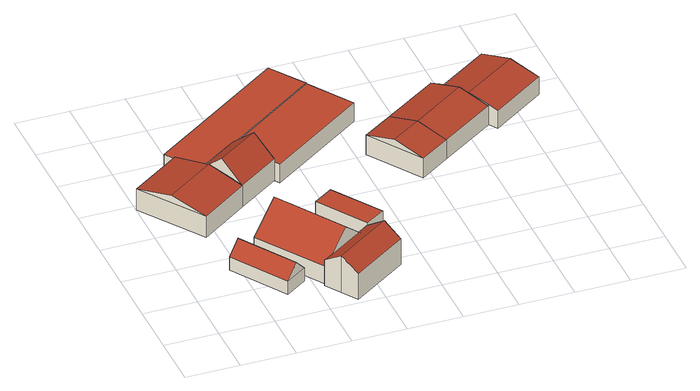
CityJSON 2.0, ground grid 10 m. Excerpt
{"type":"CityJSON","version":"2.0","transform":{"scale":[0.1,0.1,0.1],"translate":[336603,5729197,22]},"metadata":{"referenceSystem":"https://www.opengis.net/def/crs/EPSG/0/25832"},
"CityObjects":{
"building1":{"type":"Building","attributes":{"Geometrietyp2DReferenz":"3000","Gemeindeschluessel":"05170048","function":"31001_2720","roofType":"3100","measuredHeight":5.2},"address":[{"country":"Germany","locality":"Wesel","thoroughfareNumber":"10","thoroughfareName":"Zu den vier Winden"}],"geometry":[{"type":"Solid","lod":"2","boundaries":[[[[0,1,2,3]],[[4,5,1,0]],[[6,7,5,4]],[[3,2,7,6]],[[0,8,4]],[[6,9,3]],[[3,9,8,0]],[[4,8,9,6]],[[1,5,7,2]]]],"semantics":{"surfaces":[{"type":"WallSurface"},{"type":"RoofSurface"},{"type":"GroundSurface"}],"values":[[0,0,0,0,0,0,1,1,2]]}}]},
"building2":{"type":"Building","attributes":{"Geometrietyp2DReferenz":"3000","Gemeindeschluessel":"05170048","function":"31001_2720","roofType":"3100","measuredHeight":8.42},"address":[{"country":"Germany","locality":"Wesel","thoroughfareNumber":"10","thoroughfareName":"Zu den vier Winden"}],"geometry":[{"type":"Solid","lod":"2","boundaries":[[[[10,11,12,13]],[[14,15,11,10]],[[16,17,15,14]],[[13,12,17,16]],[[10,18,14]],[[16,19,13]],[[13,19,18,10]],[[14,18,19,16]],[[11,15,17,12]]]],"semantics":{"surfaces":[{"type":"WallSurface"},{"type":"RoofSurface"},{"type":"GroundSurface"}],"values":[[0,0,0,0,0,0,1,1,2]]}}]},
"building3":{"type":"Building","attributes":{"Geometrietyp2DReferenz":"3000","Gemeindeschluessel":"05170048","function":"31001_1210","roofType":"3100","measuredHeight":7.42},"address":[{"country":"Germany","locality":"Wesel","thoroughfareNumber":"10","thoroughfareName":"Zu den vier Winden"}],"geometry":[{"type":"Solid","lod":"2","boundaries":[[[[20,21,22,23]],[[24,25,21,20]],[[26,15,25,24]],[[27,11,15,26]],[[28,29,11,27]],[[30,31,29,28]],[[32,33,31,30]],[[23,22,33,32]],[[28,27,26,24,20,30]],[[23,32,30,20]],[[21,25,15,11,29,31,33,22]]]],"semantics":{"surfaces":[{"type":"WallSurface"},{"type":"RoofSurface"},{"type":"GroundSurface"}],"values":[[0,0,0,0,0,0,0,0,1,1,2]]}}]},
"building4":{"type":"Building","attributes":{"Gemeindeschluessel":"05170048","Geometrietyp2DReferenz":"3000","function":"31001_2720"},"address":[{"country":"Germany","locality":"Wesel","thoroughfareNumber":"10","thoroughfareName":"Zu den vier Winden"}],"children":["building4-1","building4-2","building4-3"]},
"building4-1":{"type":"BuildingPart","attributes":{"roofType":"3100","measuredHeight":5.79},"parents":["building4"],"geometry":[{"type":"MultiSurface","lod":"2","boundaries":[[[34,35,36,37]],[[38,39,35,34]],[[40,41,39,38]],[[34,42,38]],[[37,43,42,34]],[[38,42,43,40]],[[35,39,41,36]],[[40,44,45,41]],[[44,37,36,45]],[[46,47,44,40,43]],[[44,47,48,37]],[[48,47,46]]],"semantics":{"surfaces":[{"type":"WallSurface"},{"type":"RoofSurface"},{"type":"GroundSurface"},{"type":"ClosureSurface"}],"values":[0,0,0,0,1,1,2,0,3,0,3,3]}}]},
"building4-2":{"type":"BuildingPart","attributes":{"roofType":"1000","measuredHeight":3.87},"parents":["building4"],"geometry":[{"type":"MultiSurface","lod":"2","boundaries":[[[49,50,51,52]],[[53,54,50,49]],[[55,56,54,53]],[[53,49,52,55]],[[50,54,56,51]],[[55,57,58,56]],[[57,52,51,58]]],"semantics":{"surfaces":[{"type":"WallSurface"},{"type":"RoofSurface"},{"type":"GroundSurface"},{"type":"ClosureSurface"}],"values":[0,0,0,1,2,0,3]}}]},
"building4-3":{"type":"BuildingPart","attributes":{"roofType":"3100","measuredHeight":8.11},"parents":["building4"],"geometry":[{"type":"MultiSurface","lod":"2","boundaries":[[[59,51,45,47]],[[60,36,58,61]],[[59,62,61]],[[47,63,62,59]],[[61,62,63,60]],[[51,58,36,45]],[[59,61,57,52]],[[52,57,58,51]],[[60,48,37]],[[37,44,45,36]],[[48,47,44,37]],[[46,48,60,63]],[[47,48,46]]],"semantics":{"surfaces":[{"type":"WallSurface"},{"type":"RoofSurface"},{"type":"GroundSurface"},{"type":"ClosureSurface"}],"values":[0,0,0,1,1,2,0,3,0,3,3,0,3]}}]},
"building5":{"type":"Building","attributes":{"Geometrietyp2DReferenz":"3000","Gemeindeschluessel":"05170048","function":"31001_2720","roofType":"1000","measuredHeight":3.72},"address":[{"country":"Germany","locality":"Wesel","thoroughfareNumber":"10","thoroughfareName":"Zu den vier Winden"}],"geometry":[{"type":"Solid","lod":"2","boundaries":[[[[64,65,66,67]],[[68,69,65,64]],[[70,71,69,68]],[[72,73,71,70]],[[67,66,73,72]],[[70,68,64,67,72]],[[65,69,71,73,66]]]],"semantics":{"surfaces":[{"type":"WallSurface"},{"type":"RoofSurface"},{"type":"GroundSurface"}],"values":[[0,0,0,0,0,1,2]]}}]},
"building6":{"type":"Building","attributes":{"Geometrietyp2DReferenz":"3000","Gemeindeschluessel":"05170048","function":"31001_2720","roofType":"1000","measuredHeight":2.63},"address":[{"country":"Germany","locality":"Wesel","thoroughfareNumber":"10","thoroughfareName":"Zu den vier Winden"}],"geometry":[{"type":"Solid","lod":"2","boundaries":[[[[74,75,76,77]],[[78,79,75,74]],[[80,81,79,78]],[[77,76,81,80]],[[78,74,77,80]],[[75,79,81,76]]]],"semantics":{"surfaces":[{"type":"WallSurface"},{"type":"RoofSurface"},{"type":"GroundSurface"}],"values":[[0,0,0,0,1,2]]}}]},
"building7":{"type":"Building","attributes":{"Geometrietyp2DReferenz":"3000","Gemeindeschluessel":"05170048","function":"31001_2720","roofType":"3100","measuredHeight":5.38},"address":[{"country":"Germany","locality":"Wesel","thoroughfareNumber":"10","thoroughfareName":"Zu den vier Winden"}],"geometry":[{"type":"Solid","lod":"2","boundaries":[[[[82,83,84,85]],[[86,87,83,82]],[[88,89,87,86]],[[85,84,89,88]],[[82,90,86]],[[88,91,85]],[[85,91,90,82]],[[86,90,91,88]],[[83,87,89,84]]]],"semantics":{"surfaces":[{"type":"WallSurface"},{"type":"RoofSurface"},{"type":"GroundSurface"}],"values":[[0,0,0,0,0,0,1,1,2]]}}]},
"building8":{"type":"Building","attributes":{"Geometrietyp2DReferenz":"3000","Gemeindeschluessel":"05170048","function":"31001_2720","roofType":"3100","measuredHeight":5.4},"address":[{"country":"Germany","locality":"Wesel","thoroughfareNumber":"10","thoroughfareName":"Zu den vier Winden"}],"geometry":[{"type":"Solid","lod":"2","boundaries":[[[[91,92,84,85]],[[88,89,92,91]],[[93,94,89,88]],[[95,96,94,93]],[[97,98,96,95]],[[99,100,98,97]],[[101,102,100,99]],[[85,84,102,101]],[[97,95,93,88,91,99]],[[85,101,99,91]],[[92,89,94,96,98,100,102,84]]]],"semantics":{"surfaces":[{"type":"WallSurface"},{"type":"RoofSurface"},{"type":"GroundSurface"}],"values":[[0,0,0,0,0,0,0,0,1,1,2]]}}]},
"building9":{"type":"Building","attributes":{"Geometrietyp2DReferenz":"3000","Gemeindeschluessel":"05170048","function":"31001_2720","roofType":"3100","measuredHeight":5.01},"address":[{"country":"Germany","locality":"Wesel","thoroughfareNumber":"10","thoroughfareName":"Zu den vier Winden"}],"geometry":[{"type":"Solid","lod":"2","boundaries":[[[[103,104,105,106]],[[107,108,104,103]],[[109,110,108,107]],[[111,112,110,109]],[[113,114,112,111]],[[115,116,114,113]],[[117,118,116,115]],[[106,105,118,117]],[[113,111,109,107,115]],[[103,106,117,115,107]],[[104,108,110,112,114,116,118,105]]]],"semantics":{"surfaces":[{"type":"WallSurface"},{"type":"RoofSurface"},{"type":"GroundSurface"}],"values":[[0,0,0,0,0,0,0,0,1,1,2]]}}]}
},
"vertices":[
[187,89,31],[187,89,4],[121,190,4],[121,190,31],[147,62,31],[147,62,4],[81,164,31],[81,164,4],[167,75,56],[101,177,56],
[313,132,39],[313,132,4],[232,258,4],[232,258,39],[218,67,39],[218,67,4],[136,192,39],[136,192,4],[266,100,88],[184,225,88],
[233,35,79],[233,35,4],[252,6,4],[252,6,56],[214,65,56],[214,65,4],[218,67,56],[313,132,56],[318,135,56],[318,135,4],[337,106,79],[337,106,4],[356,77,56],[356,77,4],
[81,272,44],[81,272,1],[170,334,1],[170,334,44],[0,389,44],[0,389,1],[94,454,44],[94,454,1],[41,331,58],[132,394,58],[124,407,44],[124,407,1],[133,393,58],[124,407,45],[168,338,45],
[380,583,39],[380,583,1],[200,459,1],[200,459,39],[434,502,39],[434,502,1],[253,377,39],[253,377,1],[247,387,39],[247,387,1],
[200,459,45],[170,334,45],[247,387,45],[224,423,82],[147,370,82],
[380,583,40],[380,583,3],[336,648,3],[336,648,40],[124,407,40],[124,407,3],[94,454,40],[94,454,3],[82,473,40],[82,473,3],
[311,291,29],[311,291,3],[275,267,3],[275,267,29],[371,201,29],[371,201,3],[334,177,29],[334,177,3],
[483,304,41],[483,304,2],[539,342,2],[539,342,41],[418,403,41],[418,403,2],[474,441,41],[474,441,2],[450,354,56],[506,391,56],
[506,391,2],[573,507,41],[573,507,2],[574,508,41],[574,508,2],[585,492,46],[585,492,2],[607,459,56],[607,459,2],[640,410,41],[640,410,2],
[640,410,44],[640,410,3],[651,393,3],[651,393,39],[618,443,53],[618,443,3],[585,492,39],[585,492,3],[685,560,39],[685,560,3],[701,537,46],[701,537,3],[718,511,53],[718,511,3],[751,462,39],[751,462,3]
]}
